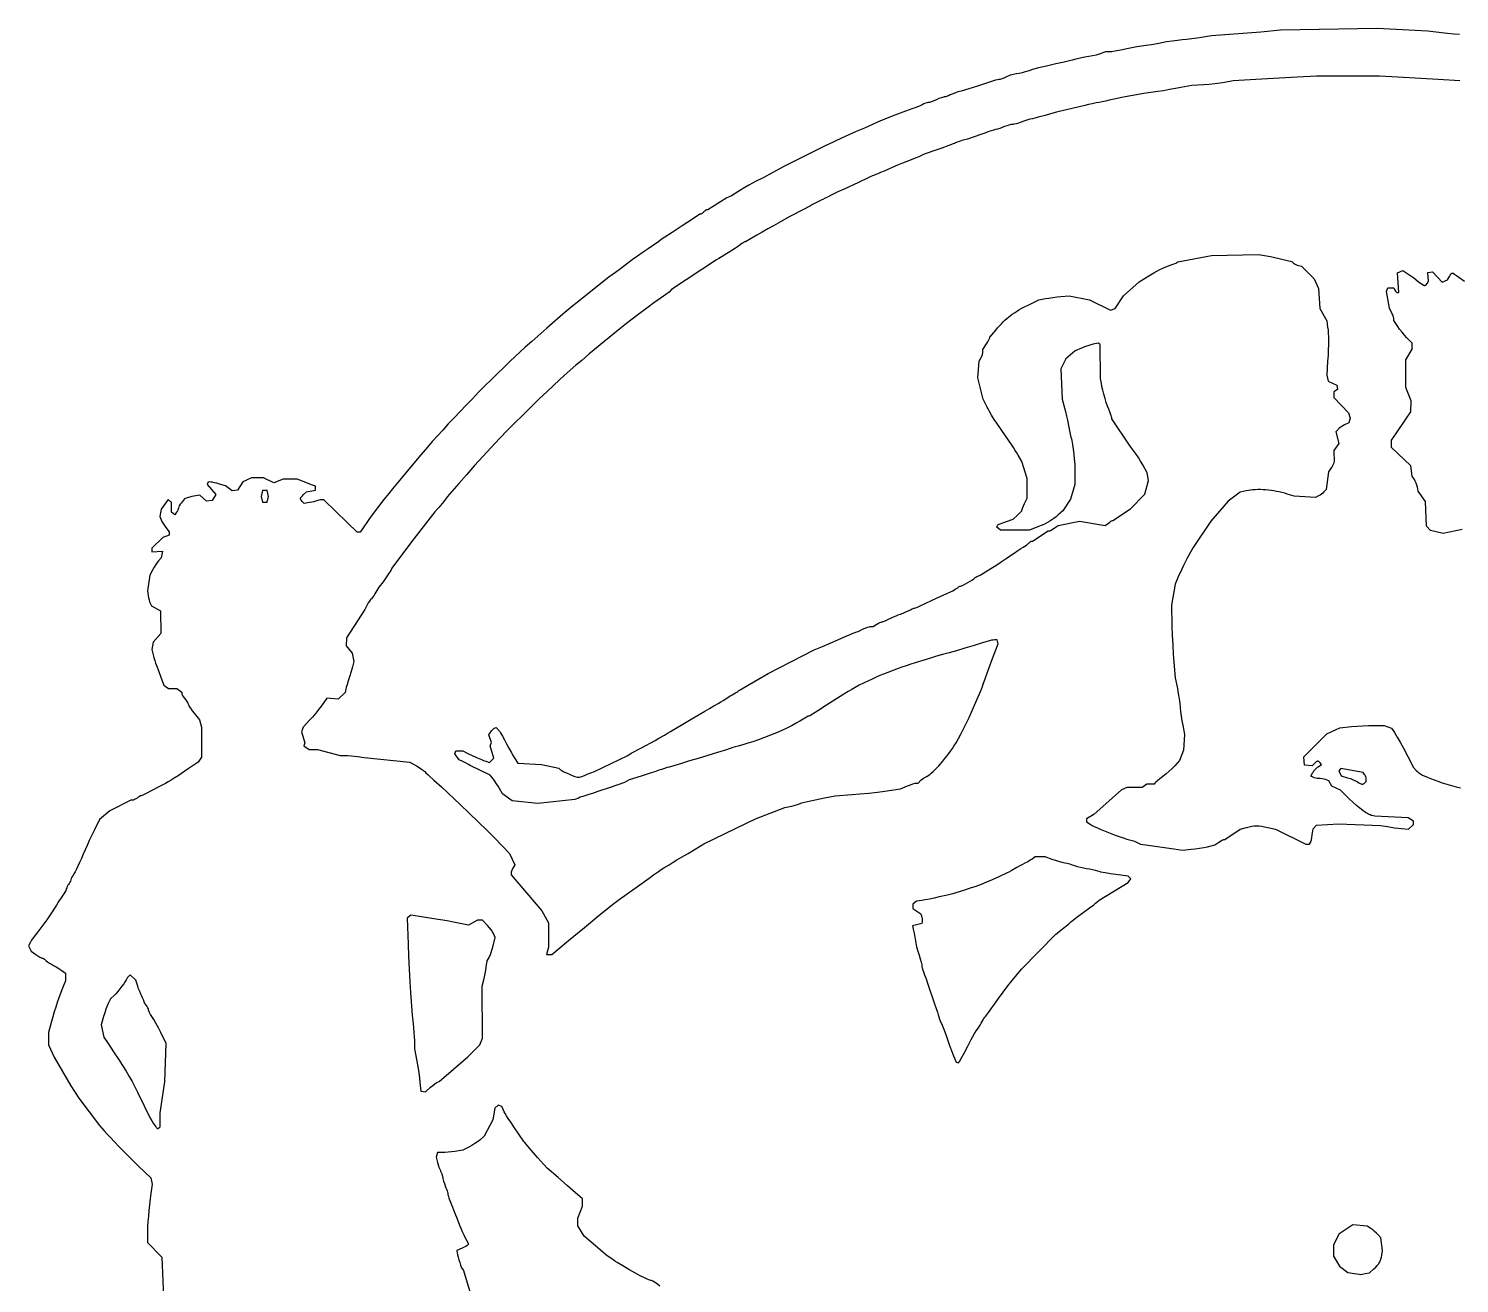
# Model space of a CAD drawing. Extents: x 1.9 to 17.3, y 3.1 to 17.2.
# Drawn here: x 1.88 to 10.17, y 9.95 to 17.21 of the extents above; entities that cross this region are included whole.
import ezdxf

# ---------------------------------------------------------------- set-up
doc = ezdxf.new("R2010")
doc.units = 0
doc.layers.add('LAYER_1', color=18, linetype='CONTINUOUS')

msp = doc.modelspace()

# ---------------------------------------------------------------- linework, layer by layer
at = {"layer": 'LAYER_1'}
for points in [[(10.1673, 17.1774), (10.1343, 17.1795), (10.0984, 17.1827), (10.0637, 17.1865), (9.9846, 17.1963), (9.69, 17.2118), (9.13, 17.2033), (9.0167, 17.1906), (8.73, 17.1696), (8.6733, 17.1601), (8.6469, 17.1561), (8.6167, 17.1522), (8.5865, 17.1488), (8.56, 17.1463), (8.5333, 17.1437), (8.5024, 17.1396), (8.4711, 17.1347), (8.4433, 17.1295), (8.4154, 17.1241), (8.3839, 17.1187), (8.3525, 17.1137), (8.3252, 17.11), (8.2985, 17.1063), (8.2689, 17.1012), (8.2399, 17.0956), (8.2152, 17.0899), (8.1931, 17.0849), (8.1715, 17.0807), (8.1526, 17.0778), (8.1451, 17.0771), (8.1391, 17.0768), (8.115, 17.0767), (8.0925, 17.0674), (8.0869, 17.0654), (8.0798, 17.0632), (8.0619, 17.0586), (8.0412, 17.0541), (8.02, 17.0504), (7.9969, 17.0463), (7.971, 17.0412), (7.9454, 17.0355), (7.9233, 17.03), (7.8767, 17.0181), (7.83, 17.0073), (7.7744, 16.9948), (7.7293, 16.9839), (7.6937, 16.9744), (7.6792, 16.97), (7.6667, 16.9659), (7.6522, 16.9614), (7.635, 16.9567), (7.6172, 16.9525), (7.601, 16.9492), (7.5654, 16.9429), (7.5396, 16.9298), (7.5284, 16.9247), (7.5169, 16.9204), (7.5066, 16.9175), (7.5022, 16.9167), (7.4986, 16.9164), (7.4906, 16.9155), (7.48, 16.9132), (7.4682, 16.91), (7.4567, 16.9061), (7.4216, 16.8939), (7.375, 16.8788), (7.3252, 16.8634), (7.28, 16.8503), (7.2616, 16.8448), (7.2435, 16.8386), (7.2279, 16.8326), (7.2167, 16.8275), (7.208, 16.8233), (7.1992, 16.8199), (7.1912, 16.8176), (7.1879, 16.8169), (7.1852, 16.8167), (7.1821, 16.8164), (7.1779, 16.8154), (7.1664, 16.8118), (7.1523, 16.8065), (7.1373, 16.8), (7.1223, 16.7935), (7.1083, 16.7882), (7.0969, 16.7846), (7.0927, 16.7837), (7.0897, 16.7833), (7.0869, 16.7831), (7.0834, 16.7824), (7.0746, 16.7797), (7.0645, 16.7758), (7.0542, 16.7711), (7.0425, 16.7655), (7.0283, 16.7594), (7.0136, 16.7534), (7, 16.7485), (6.9573, 16.733), (6.8967, 16.7102), (6.8233, 16.6822), (6.7967, 16.6696), (6.7631, 16.6546), (6.72, 16.6361), (6.6729, 16.616), (6.6302, 16.5973), (6.5883, 16.5781), (6.5433, 16.5569), (6.49, 16.5314), (6.2567, 16.416), (6.19, 16.3794), (6.1331, 16.3487), (6.09, 16.3264), (6.0728, 16.3174), (6.0508, 16.305), (6.0267, 16.291), (6.0033, 16.2768), (5.95, 16.2437), (5.9233, 16.2315), (5.8136, 16.1633), (5.8078, 16.1633), (5.8064, 16.1631), (5.8046, 16.1623), (5.8002, 16.1594), (5.7951, 16.1552), (5.79, 16.15), (5.7849, 16.1448), (5.7798, 16.1406), (5.7753, 16.1377), (5.7736, 16.1369), (5.7721, 16.1367), (5.7664, 16.1367), (5.7182, 16.1043), (5.6655, 16.0696), (5.6067, 16.0314), (5.5433, 15.9907), (5.53, 15.9795), (5.4667, 15.9366), (5.4379, 15.9168), (5.4063, 15.8945), (5.3757, 15.8725), (5.35, 15.8534), (5.3067, 15.821), (5.2774, 15.7999), (5.2585, 15.7866), (5.24, 15.7733), (5.2219, 15.76), (5.0567, 15.6268), (5.0316, 15.6067), (4.9742, 15.5574), (4.8815, 15.4773), (4.7933, 15.4), (4.7556, 15.3667), (4.6672, 15.2833), (4.6315, 15.2494), (4.5954, 15.2145), (4.5589, 15.1788), (4.5222, 15.1425), (4.4856, 15.1058), (4.4493, 15.0688), (4.4133, 15.0319), (4.378, 14.9951), (4.3435, 14.9586), (4.3099, 14.9227), (4.2776, 14.8876), (4.2465, 14.8534), (4.217, 14.8204), (4.1892, 14.7887), (4.1633, 14.7585), (4.1395, 14.73), (4.045, 14.6167), (3.9862, 14.5467), (3.9644, 14.52), (3.9363, 14.4845), (3.8995, 14.4367), (3.8565, 14.38), (3.8448, 14.3633), (3.8165, 14.3217), (3.7998, 14.2967), (3.7821, 14.2967), (3.7233, 14.3513), (3.5893, 14.4833), (3.5742, 14.4833), (3.5675, 14.4829), (3.5603, 14.4816), (3.5534, 14.4798), (3.5479, 14.4775), (3.5411, 14.4749), (3.5309, 14.4721), (3.5187, 14.4694), (3.5058, 14.4672), (3.4749, 14.4627), (3.4641, 14.4735), (3.4593, 14.4787), (3.4561, 14.4833), (3.455, 14.4855), (3.4544, 14.4877), (3.4542, 14.4898), (3.4543, 14.492), (3.4549, 14.4942), (3.4559, 14.4965), (3.4592, 14.5015), (3.4643, 14.5071), (3.4711, 14.5137), (3.4888, 14.5302), (3.54, 14.5384), (3.54, 14.5617), (3.5183, 14.5699), (3.4654, 14.5907), (3.4342, 14.6033), (3.3536, 14.6033), (3.2986, 14.5813), (3.2396, 14.61), (3.17, 14.6097), (3.1205, 14.5867), (3.0895, 14.54), (3.0582, 14.5355), (3.0183, 14.565), (2.9842, 14.5749), (2.9696, 14.5788), (2.9553, 14.5821), (2.9429, 14.5846), (2.934, 14.5857), (2.918, 14.5867), (2.9131, 14.5727), (2.9625, 14.515), (2.9429, 14.48), (2.9082, 14.4759), (2.8704, 14.5109), (2.8469, 14.5068), (2.8361, 14.5047), (2.824, 14.5019), (2.8123, 14.4989), (2.8022, 14.496), (2.7811, 14.4893), (2.7639, 14.4668), (2.7572, 14.4573), (2.7517, 14.4482), (2.748, 14.4405), (2.747, 14.4375), (2.7467, 14.4353), (2.7465, 14.4332), (2.7458, 14.4306), (2.7436, 14.4245), (2.7402, 14.4177), (2.7361, 14.4112), (2.7255, 14.396), (2.7067, 14.4116), (2.7067, 14.4684), (2.6875, 14.4843), (2.647, 14.4284), (2.6391, 14.3865), (2.6464, 14.3673), (2.6508, 14.3579), (2.6574, 14.3464), (2.6653, 14.3343), (2.6735, 14.3231), (2.6933, 14.2981), (2.6933, 14.278), (2.6564, 14.2651), (2.5933, 14.2038), (2.5933, 14.182), (2.6544, 14.1868), (2.6464, 14.1471), (2.6312, 14.1302), (2.6239, 14.121), (2.6153, 14.1084), (2.6064, 14.0941), (2.5983, 14.0797), (2.5807, 14.0462), (2.5665, 13.957), (2.5708, 13.9285), (2.5731, 13.9162), (2.5762, 13.9038), (2.5796, 13.8928), (2.583, 13.8845), (2.5909, 13.869), (2.6433, 13.8396), (2.6452, 13.7084), (2.6, 13.6584), (2.5916, 13.6165), (2.5997, 13.5849), (2.6038, 13.5703), (2.609, 13.5538), (2.6146, 13.5375), (2.62, 13.5233), (2.633, 13.4898), (2.647, 13.4514), (2.6618, 13.4095), (2.6896, 13.39), (2.737, 13.39), (2.7667, 13.3692), (2.7667, 13.3605), (2.7671, 13.3583), (2.7682, 13.3552), (2.7725, 13.347), (2.7789, 13.3371), (2.7867, 13.3267), (2.7944, 13.3162), (2.8008, 13.3064), (2.8051, 13.2983), (2.8063, 13.2952), (2.8067, 13.293), (2.8073, 13.2906), (2.8091, 13.2868), (2.8156, 13.276), (2.8253, 13.2623), (2.8372, 13.2471), (2.8677, 13.2096), (2.88, 13.1668), (2.88, 12.993), (2.8602, 12.9647), (2.8028, 12.9257), (2.7441, 12.886), (2.7225, 12.8718), (2.7041, 12.8602), (2.6875, 12.8502), (2.6711, 12.8409), (2.6333, 12.821), (2.5567, 12.7809), (2.5484, 12.7767), (2.5406, 12.7732), (2.5342, 12.7708), (2.53, 12.7699), (2.5283, 12.7696), (2.5261, 12.7688), (2.5204, 12.7659), (2.5137, 12.7617), (2.5067, 12.7567), (2.4994, 12.7516), (2.4921, 12.7474), (2.4854, 12.7446), (2.4827, 12.7438), (2.4804, 12.7435), (2.4708, 12.7433), (2.35, 12.6833), (2.29, 12.6316), (2.2587, 12.5691), (2.2448, 12.5409), (2.2304, 12.5103), (2.217, 12.481), (2.2063, 12.4567), (2.1956, 12.4315), (2.1849, 12.4071), (2.1743, 12.3839), (2.1644, 12.3627), (2.1553, 12.344), (2.1474, 12.3286), (2.1409, 12.317), (2.1362, 12.31), (2.1328, 12.3048), (2.1292, 12.298), (2.1259, 12.2906), (2.1233, 12.2833), (2.1208, 12.2761), (2.1174, 12.2686), (2.1137, 12.2619), (2.11, 12.2567), (2.1063, 12.2515), (2.1026, 12.2447), (2.0992, 12.2373), (2.0967, 12.23), (2.0936, 12.222), (2.0888, 12.2124), (2.0831, 12.2024), (2.0769, 12.1933), (2.0702, 12.184), (2.0631, 12.1733), (2.0563, 12.1627), (2.0508, 12.1533), (2.0411, 12.1368), (2.0292, 12.1179), (2.0156, 12.0972), (2.0004, 12.0751), (1.9841, 12.0521), (1.967, 12.0287), (1.9493, 12.0052), (1.9315, 11.9823), (1.9183, 11.9651), (1.9059, 11.9479), (1.8958, 11.9328), (1.8892, 11.9218), (1.8787, 11.9015), (1.8928, 11.8704), (1.9208, 11.8502), (1.9322, 11.8424), (1.9429, 11.8359), (1.9515, 11.8316), (1.9546, 11.8304), (1.9569, 11.83), (1.9587, 11.8298), (1.9607, 11.8292), (1.9653, 11.8268), (1.9698, 11.8234), (1.974, 11.8193), (1.9763, 11.8168), (1.9796, 11.814), (1.9884, 11.8075), (1.9991, 11.8006), (2.0105, 11.7943), (2.0234, 11.7873), (2.0381, 11.7788), (2.0528, 11.7699), (2.0657, 11.7616), (2.0933, 11.7432), (2.0933, 11.6978), (2.0794, 11.6656), (2.0713, 11.646), (2.0627, 11.6238), (2.0538, 11.5993), (2.0448, 11.5732), (2.0358, 11.546), (2.027, 11.5182), (2.0186, 11.4904), (2.0109, 11.463), (1.9933, 11.3993), (1.9935, 11.3267), (2.026, 11.2567), (2.1233, 11.0894), (2.17, 11.0186), (2.2892, 10.86), (2.3157, 10.83), (2.3323, 10.8115), (2.3524, 10.79), (2.3753, 10.7658), (2.4007, 10.7397), (2.4566, 10.6833), (2.5159, 10.6252), (2.5863, 10.557), (2.5952, 10.5216), (2.5876, 10.4675), (2.5833, 10.4349), (2.5793, 10.4015), (2.5757, 10.3681), (2.5726, 10.3356), (2.5701, 10.3046), (2.5683, 10.2761), (2.5671, 10.2507), (2.5667, 10.2293), (2.5667, 10.1824), (2.6512, 10.0983), (2.6597, 9.8667)], [(10.17, 16.9094), (10.0433, 16.9166), (9.81, 16.9302), (9.7033, 16.9366), (9.3384, 16.9367), (9.2275, 16.9302), (8.9867, 16.9163), (8.8567, 16.9089), (8.8067, 16.8999), (8.7817, 16.8961), (8.7508, 16.8924), (8.7178, 16.8891), (8.6867, 16.8869), (8.6167, 16.8828), (8.5533, 16.8702), (8.5232, 16.8645), (8.488, 16.8584), (8.4522, 16.8524), (8.42, 16.8475), (8.3394, 16.8352), (8.2643, 16.8226), (8.2308, 16.8165), (8.2012, 16.8108), (8.1762, 16.8056), (8.1567, 16.801), (8.1382, 16.7966), (8.1176, 16.792), (8.0974, 16.7878), (8.08, 16.7846), (8.0621, 16.7813), (8.0404, 16.7769), (8.0177, 16.7719), (7.9967, 16.767), (7.9233, 16.7494), (7.8743, 16.7378), (7.8331, 16.7276), (7.7978, 16.7183), (7.7667, 16.7094), (7.7272, 16.6985), (7.7084, 16.6937), (7.6933, 16.6902), (7.6789, 16.6866), (7.6618, 16.6816), (7.6442, 16.6759), (7.6283, 16.6702), (7.6134, 16.6649), (7.5988, 16.6606), (7.5861, 16.6577), (7.5811, 16.6569), (7.5771, 16.6567), (7.5733, 16.6564), (7.5686, 16.6557), (7.5573, 16.653), (7.5445, 16.649), (7.532, 16.6442), (7.5188, 16.639), (7.5046, 16.634), (7.491, 16.6299), (7.4797, 16.6272), (7.4684, 16.6245), (7.4546, 16.6204), (7.4401, 16.6155), (7.4267, 16.6103), (7.4121, 16.6045), (7.395, 16.5982), (7.3565, 16.5848), (7.3175, 16.5723), (7.3, 16.5671), (7.2848, 16.563), (7.2741, 16.5599), (7.2636, 16.5564), (7.2545, 16.5529), (7.2481, 16.5498), (7.243, 16.5472), (7.2351, 16.5438), (7.2096, 16.5342), (7.1689, 16.5201), (7.11, 16.5002), (7.095, 16.4949), (7.0786, 16.4888), (7.063, 16.4825), (7.05, 16.4768), (7.0352, 16.4703), (7.0145, 16.4618), (6.9908, 16.4525), (6.9667, 16.4433), (6.9405, 16.433), (6.911, 16.4209), (6.8818, 16.4084), (6.8567, 16.3969), (6.8346, 16.3868), (6.8141, 16.3777), (6.7973, 16.3708), (6.7867, 16.3668), (6.7784, 16.364), (6.768, 16.3599), (6.757, 16.3552), (6.7467, 16.3504), (6.6853, 16.3212), (6.6033, 16.283), (6.5665, 16.2658), (6.5433, 16.2545), (6.528, 16.2469), (6.51, 16.2384), (6.4929, 16.2301), (6.48, 16.223), (6.4743, 16.2198), (6.4661, 16.2157), (6.4467, 16.2068), (6.4273, 16.1978), (6.4191, 16.1935), (6.4133, 16.1901), (6.397, 16.1804), (6.3717, 16.1667), (6.2853, 16.121), (6.22, 16.0858), (6.1928, 16.0708), (6.1606, 16.0526), (6.1275, 16.0335), (6.0974, 16.0158), (6.0315, 15.9767), (6.0263, 15.9767), (6.0248, 15.9764), (6.0227, 15.9755), (6.017, 15.9722), (6.0099, 15.9673), (6.0022, 15.9613), (5.9907, 15.9528), (5.9733, 15.9408), (5.9523, 15.927), (5.9302, 15.913), (5.8771, 15.88), (5.8633, 15.8733), (5.6033, 15.7008), (5.5884, 15.6867), (5.5372, 15.65), (5.5009, 15.6237), (5.4596, 15.593), (5.4084, 15.5542), (5.3422, 15.5035), (5.3033, 15.4736), (5.21, 15.3972), (5.1242, 15.326), (5.0826, 15.2909), (5.0489, 15.2621), (4.9812, 15.2034), (4.9549, 15.1784), (4.8826, 15.1106), (4.8367, 15.0678), (4.737, 14.9706), (4.6965, 14.9304), (4.6527, 14.8858), (4.6065, 14.8377), (4.5587, 14.7869), (4.5103, 14.7346), (4.4621, 14.6815), (4.415, 14.6288), (4.3699, 14.5772), (4.3032, 14.5), (4.2833, 14.4737), (4.2646, 14.4501), (4.2553, 14.439), (4.2476, 14.4303), (4.2318, 14.4133), (4.1233, 14.2751), (4.0972, 14.24), (3.9835, 14.0867), (3.9763, 14.0733), (3.9729, 14.0676), (3.9677, 14.0596), (3.9525, 14.0376), (3.9321, 14.0093), (3.9078, 13.9767), (3.9021, 13.9686), (3.8959, 13.9589), (3.8898, 13.9488), (3.8847, 13.9395), (3.8799, 13.9309), (3.8744, 13.9226), (3.8689, 13.9156), (3.8642, 13.9107), (3.8619, 13.9085), (3.8592, 13.9053), (3.853, 13.8968), (3.8463, 13.8864), (3.84, 13.8751), (3.8257, 13.8478), (3.7205, 13.684), (3.7174, 13.6384), (3.7528, 13.5963), (3.762, 13.5471), (3.7549, 13.5169), (3.7511, 13.502), (3.7458, 13.4838), (3.7399, 13.4646), (3.734, 13.4467), (3.7283, 13.4296), (3.7231, 13.4128), (3.7189, 13.3981), (3.7164, 13.3875), (3.7127, 13.3683), (3.6727, 13.3284), (3.6065, 13.3347), (3.5752, 13.2907), (3.5601, 13.2704), (3.5421, 13.2479), (3.5233, 13.2257), (3.5062, 13.2067), (3.4683, 13.1667), (3.4599, 13.1392), (3.4791, 13.0754), (3.4724, 13.0581), (3.503, 13.0367), (3.553, 13.0367), (3.6833, 13.0035), (3.7133, 13.0033), (3.7281, 13.0028), (3.7463, 13.0014), (3.7654, 12.9993), (3.7833, 12.9968), (3.8233, 12.9904), (4.0869, 12.9642), (4.1251, 12.9428), (4.1408, 12.9336), (4.155, 12.9243), (4.1664, 12.9161), (4.1705, 12.9127), (4.1733, 12.91), (4.1806, 12.9025), (4.1931, 12.8906), (4.2267, 12.8599), (4.27, 12.8212), (4.38, 12.7179), (4.4296, 12.6708), (4.4834, 12.6188), (4.5348, 12.5682), (4.5774, 12.5253), (4.6647, 12.4359), (4.6959, 12.3694), (4.6846, 12.3504), (4.6802, 12.3422), (4.6766, 12.3339), (4.6742, 12.3266), (4.6736, 12.3236), (4.6733, 12.3212), (4.6733, 12.311), (4.8509, 12.1039), (4.89, 12.0333), (4.8899, 11.8933), (4.8783, 11.85), (4.91, 11.8502), (5.0067, 11.931), (5.0981, 12.0068), (5.1822, 12.0759), (5.261, 12.14), (5.2988, 12.1681), (5.3456, 12.2022), (5.405, 12.2447), (5.4734, 12.2933), (5.4984, 12.3117), (5.5109, 12.3205), (5.5265, 12.331), (5.5432, 12.3418), (5.5591, 12.3517), (5.5895, 12.3703), (5.6124, 12.3848), (5.6336, 12.398), (5.66, 12.4135), (5.6959, 12.4344), (5.74, 12.4607), (5.79, 12.4907), (6.0367, 12.6114), (6.09, 12.6367), (6.2587, 12.7019), (6.2877, 12.7068), (6.3002, 12.7093), (6.313, 12.7126), (6.3246, 12.7164), (6.3333, 12.72), (6.3375, 12.7219), (6.343, 12.7239), (6.3569, 12.7283), (6.3732, 12.7327), (6.39, 12.7365), (6.49, 12.7572), (6.55, 12.7698), (6.6486, 12.7766), (6.6941, 12.7803), (6.7451, 12.7854), (6.7953, 12.7911), (6.8386, 12.797), (6.93, 12.8106), (6.97, 12.827), (6.9864, 12.8333), (7.0014, 12.8385), (7.0134, 12.8421), (7.0178, 12.843), (7.0208, 12.8434), (7.0315, 12.8433), (7.0474, 12.8591), (7.0547, 12.8656), (7.0626, 12.8715), (7.0702, 12.8763), (7.0737, 12.878), (7.0767, 12.8792), (7.0795, 12.8804), (7.0827, 12.882), (7.09, 12.8866), (7.0983, 12.8928), (7.1076, 12.9006), (7.1176, 12.9098), (7.1283, 12.9201), (7.1395, 12.9316), (7.151, 12.9439), (7.1627, 12.957), (7.1746, 12.9706), (7.1863, 12.9847), (7.1978, 12.9991), (7.209, 13.0137), (7.2196, 13.0282), (7.2297, 13.0425), (7.2389, 13.0564), (7.2514, 13.077), (7.2656, 13.102), (7.2809, 13.1304), (7.2966, 13.1609), (7.3123, 13.1923), (7.3272, 13.2234), (7.3407, 13.2531), (7.3523, 13.28), (7.3715, 13.3255), (7.3867, 13.36), (7.3923, 13.3727), (7.3983, 13.3876), (7.4041, 13.4029), (7.4089, 13.4167), (7.4216, 13.4535), (7.4408, 13.507), (7.4621, 13.5649), (7.481, 13.6148), (7.4944, 13.6495), (7.4896, 13.6733), (7.4732, 13.6725), (7.4652, 13.6716), (7.4556, 13.6698), (7.4457, 13.6673), (7.4367, 13.6644), (7.4242, 13.6603), (7.4049, 13.6543), (7.3567, 13.64), (7.3016, 13.6239), (7.2533, 13.6094), (7.212, 13.5972), (7.1733, 13.5868), (7.1376, 13.5772), (7.1033, 13.567), (7.0133, 13.539), (6.9882, 13.531), (6.9616, 13.5222), (6.9367, 13.5136), (6.9167, 13.5063), (6.83, 13.4736), (6.8104, 13.4658), (6.7883, 13.4564), (6.7645, 13.4456), (6.7397, 13.434), (6.7148, 13.4218), (6.6905, 13.4094), (6.6675, 13.3971), (6.6467, 13.3854), (6.6259, 13.3732), (6.6004, 13.3575), (6.5, 13.2935), (6.4504, 13.2617), (6.4195, 13.2424), (6.4032, 13.2327), (6.3991, 13.2306), (6.397, 13.23), (6.3937, 13.23), (6.3452, 13.2014), (6.324, 13.1891), (6.3021, 13.1769), (6.2821, 13.1662), (6.2667, 13.1584), (6.2411, 13.1469), (6.2104, 13.134), (6.1765, 13.1204), (6.1411, 13.1069), (6.1062, 13.0941), (6.0734, 13.0827), (6.0448, 13.0734), (6.022, 13.0669), (5.9891, 13.0577), (5.9725, 13.0527), (5.9587, 13.0482), (5.9208, 13.036), (5.87, 13.0204), (5.7567, 12.9864), (5.7063, 12.9711), (5.66, 12.9566), (5.6216, 12.9449), (5.59, 12.9362), (5.577, 12.9326), (5.5614, 12.9278), (5.545, 12.9224), (5.53, 12.917), (5.5115, 12.9104), (5.4859, 12.9017), (5.4565, 12.8921), (5.4267, 12.8827), (5.3567, 12.8611), (5.33, 12.8474), (5.2467, 12.8181), (5.1761, 12.7939), (5.1454, 12.7837), (5.1233, 12.7768), (5.0892, 12.7658), (5.0743, 12.7606), (5.0633, 12.7565), (5.0433, 12.7483), (4.8279, 12.7251), (4.6802, 12.7408), (4.6233, 12.7815), (4.6067, 12.8114), (4.5987, 12.8249), (4.5895, 12.8396), (4.58, 12.8537), (4.5715, 12.8654), (4.553, 12.8895), (4.4367, 12.9448), (4.4267, 12.9506), (4.4132, 12.9578), (4.3949, 12.9673), (4.3731, 12.9783), (4.3486, 13.0133), (4.3544, 13.03), (4.394, 13.03), (4.4187, 13.017), (4.4311, 13.0106), (4.4446, 13.0041), (4.4732, 12.9912), (4.5014, 12.9796), (4.5145, 12.9747), (4.5264, 12.9706), (4.5494, 12.9631), (4.5735, 12.9872), (4.5524, 13.058), (4.5602, 13.0784), (4.5444, 13.1222), (4.5559, 13.1398), (4.5612, 13.1469), (4.5671, 13.1534), (4.5728, 13.1584), (4.5754, 13.1602), (4.5777, 13.1613), (4.588, 13.1653), (4.6036, 13.146), (4.6074, 13.1409), (4.612, 13.134), (4.623, 13.1157), (4.6354, 13.0935), (4.6477, 13.07), (4.6601, 13.0458), (4.6731, 13.0219), (4.685, 13.0011), (4.6943, 12.986), (4.7126, 12.9586), (4.85, 12.9508), (4.9499, 12.9292), (4.9599, 12.9202), (4.963, 12.9179), (4.9674, 12.9152), (4.9795, 12.9087), (4.9945, 12.9015), (5.0112, 12.8943), (5.0278, 12.8875), (5.0431, 12.8819), (5.0554, 12.8781), (5.06, 12.877), (5.0633, 12.8767), (5.0663, 12.877), (5.0706, 12.878), (5.0829, 12.8817), (5.0983, 12.8871), (5.1152, 12.8938), (5.1567, 12.9109), (5.35, 13.0037), (5.37, 13.0163), (5.4288, 13.0467), (5.4549, 13.0605), (5.4825, 13.0756), (5.5084, 13.0901), (5.5291, 13.1023), (5.5613, 13.1215), (5.5803, 13.1323), (5.5979, 13.1423), (5.6267, 13.1597), (5.6682, 13.1846), (5.7167, 13.2129), (5.7622, 13.2393), (5.7967, 13.2599), (5.8227, 13.2754), (5.8478, 13.2897), (5.8596, 13.2964), (5.8735, 13.3047), (5.888, 13.3137), (5.9011, 13.3222), (5.9284, 13.3394), (5.942, 13.3475), (5.9533, 13.3539), (5.9727, 13.3651), (5.9809, 13.3703), (5.9867, 13.3742), (5.9924, 13.3783), (6.0006, 13.3836), (6.02, 13.3953), (6.1033, 13.4435), (6.1633, 13.4784), (6.43, 13.6147), (6.4767, 13.6349), (6.5667, 13.6735), (6.6055, 13.69), (6.638, 13.7042), (6.6593, 13.7131), (6.667, 13.7158), (6.6713, 13.7169), (6.676, 13.7182), (6.6849, 13.7218), (6.6966, 13.7271), (6.71, 13.7335), (6.724, 13.7399), (6.7375, 13.7451), (6.7489, 13.7486), (6.7533, 13.7496), (6.7567, 13.75), (6.77, 13.75), (6.7918, 13.7634), (6.801, 13.7685), (6.8098, 13.7728), (6.8173, 13.7756), (6.8203, 13.7764), (6.8225, 13.7767), (6.8249, 13.777), (6.8283, 13.7779), (6.8374, 13.7813), (6.8486, 13.7862), (6.8607, 13.7923), (6.8742, 13.799), (6.8892, 13.8059), (6.9039, 13.812), (6.9164, 13.8166), (6.9291, 13.8212), (6.9442, 13.8273), (6.9598, 13.8342), (6.974, 13.841), (6.9866, 13.8471), (6.9978, 13.8521), (7.0063, 13.8554), (7.0092, 13.8563), (7.011, 13.8566), (7.0153, 13.8576), (7.0228, 13.8604), (7.0325, 13.8644), (7.0433, 13.8693), (7.1408, 13.9154), (7.1808, 13.9338), (7.2142, 13.949), (7.2317, 13.9572), (7.2468, 13.9651), (7.2577, 13.9716), (7.2611, 13.9742), (7.2629, 13.976), (7.2654, 13.9789), (7.2688, 13.9812), (7.2727, 13.9828), (7.2766, 13.9833), (7.279, 13.9838), (7.2825, 13.985), (7.2925, 13.9895), (7.3052, 13.9961), (7.3192, 14.0039), (7.3331, 14.0121), (7.3455, 14.02), (7.355, 14.0266), (7.3582, 14.0293), (7.3602, 14.0313), (7.3626, 14.0336), (7.3665, 14.0362), (7.3715, 14.0389), (7.3769, 14.0413), (7.39, 14.0467), (7.4533, 14.0856), (7.4819, 14.1035), (7.5127, 14.1236), (7.5423, 14.1433), (7.5667, 14.1603), (7.588, 14.1753), (7.609, 14.1895), (7.6273, 14.2014), (7.6404, 14.2093), (7.6504, 14.2152), (7.6598, 14.2216), (7.6677, 14.2277), (7.6707, 14.2305), (7.6729, 14.2328), (7.6768, 14.2369), (7.6809, 14.2403), (7.6847, 14.2425), (7.6863, 14.2431), (7.6877, 14.2433), (7.6938, 14.2433), (7.7848, 14.3033), (7.7904, 14.3033), (7.792, 14.3037), (7.7944, 14.3046), (7.8013, 14.308), (7.81, 14.313), (7.8196, 14.3192), (7.8433, 14.335), (7.9666, 14.3592), (8.114, 14.3346), (8.1334, 14.349), (8.1412, 14.3546), (8.1481, 14.3591), (8.1534, 14.3622), (8.1563, 14.3633), (8.1597, 14.3633), (8.2611, 14.4314), (8.3447, 14.5158), (8.3668, 14.5945), (8.3583, 14.64), (8.3322, 14.6867), (8.3203, 14.7072), (8.307, 14.7284), (8.2942, 14.748), (8.2832, 14.7633), (8.2603, 14.7933), (8.1533, 14.9515), (8.1533, 14.9587), (8.1524, 14.9636), (8.1497, 14.9717), (8.1458, 14.9818), (8.1411, 14.9929), (8.1352, 15.0073), (8.1285, 15.0259), (8.1215, 15.0474), (8.1144, 15.0706), (8.1076, 15.0944), (8.1015, 15.1175), (8.0965, 15.1386), (8.0928, 15.1567), (8.0875, 15.1867), (8.0867, 15.3825), (8.0748, 15.3899), (8.0457, 15.3839), (8.0314, 15.3802), (8.014, 15.3749), (7.9956, 15.3684), (7.9785, 15.3617), (7.9404, 15.3455), (7.8865, 15.3), (7.8582, 15.242), (7.8651, 15.0667), (7.8786, 15.0167), (7.8845, 14.9938), (7.8904, 14.9686), (7.8958, 14.9441), (7.8998, 14.9233), (7.9035, 14.9039), (7.9079, 14.8829), (7.9125, 14.863), (7.9167, 14.8467), (7.919, 14.8374), (7.9213, 14.827), (7.9257, 14.8035), (7.9297, 14.7771), (7.9331, 14.7486), (7.936, 14.7189), (7.9382, 14.6889), (7.9395, 14.6595), (7.94, 14.6316), (7.94, 14.5714), (7.9138, 14.4867), (7.87, 14.4189), (7.8433, 14.3958), (7.8302, 14.3847), (7.8182, 14.3753), (7.8066, 14.367), (7.7945, 14.3595), (7.7815, 14.3523), (7.7666, 14.3451), (7.7492, 14.3374), (7.7287, 14.3287), (7.6767, 14.3073), (7.5088, 14.3067), (7.4875, 14.3243), (7.4911, 14.3338), (7.493, 14.3375), (7.4954, 14.3405), (7.498, 14.3426), (7.4992, 14.3431), (7.5005, 14.3433), (7.5057, 14.3444), (7.5156, 14.3475), (7.5288, 14.352), (7.544, 14.3575), (7.5817, 14.3716), (7.6075, 14.3949), (7.6176, 14.4045), (7.6258, 14.4132), (7.6313, 14.4202), (7.6328, 14.4227), (7.6333, 14.4245), (7.6345, 14.4294), (7.6377, 14.4381), (7.6423, 14.4494), (7.648, 14.462), (7.6627, 14.4933), (7.6628, 14.6067), (7.6318, 14.7048), (7.6104, 14.7424), (7.6026, 14.7557), (7.594, 14.7698), (7.5838, 14.7858), (7.5714, 14.8045), (7.5374, 14.8542), (7.4867, 14.9267), (7.4722, 14.9485), (7.4569, 14.9733), (7.4425, 14.9982), (7.4363, 15.0097), (7.431, 15.02), (7.4081, 15.0667), (7.3782, 15.1899), (7.385, 15.2867), (7.3958, 15.3067), (7.4, 15.3155), (7.4034, 15.3248), (7.4058, 15.3335), (7.4064, 15.3372), (7.4066, 15.3404), (7.4067, 15.3541), (7.4267, 15.3856), (7.4344, 15.3981), (7.4408, 15.409), (7.4451, 15.417), (7.4467, 15.4209), (7.4467, 15.4247), (7.4808, 15.4655), (7.492, 15.4788), (7.5029, 15.4912), (7.5135, 15.5027), (7.5239, 15.5134), (7.5342, 15.5235), (7.5445, 15.5329), (7.5551, 15.5419), (7.5659, 15.5505), (7.5771, 15.5587), (7.5888, 15.5668), (7.6012, 15.5747), (7.6143, 15.5825), (7.6283, 15.5904), (7.6433, 15.5984), (7.6767, 15.6151), (7.73, 15.641), (7.77, 15.6485), (7.7893, 15.6518), (7.8124, 15.6551), (7.8364, 15.6582), (7.8583, 15.6605), (7.9066, 15.665), (8.0233, 15.6412), (8.1461, 15.5823), (8.1732, 15.5909), (8.2218, 15.6641), (8.3122, 15.746), (8.3578, 15.7744), (8.377, 15.7861), (8.3959, 15.7969), (8.4143, 15.807), (8.4323, 15.8162), (8.4497, 15.8245), (8.4664, 15.8318), (8.4822, 15.8381), (8.4972, 15.8433), (8.5079, 15.847), (8.5176, 15.8508), (8.5253, 15.8542), (8.53, 15.8569), (8.5367, 15.8621), (8.73, 15.8989), (9.0033, 15.9048), (9.05, 15.8966), (9.072, 15.8924), (9.0975, 15.8871), (9.1233, 15.8814), (9.1462, 15.8758), (9.1957, 15.8633), (9.2062, 15.8538), (9.2116, 15.8498), (9.2187, 15.8459), (9.2266, 15.8424), (9.2342, 15.84), (9.2518, 15.8356), (9.3258, 15.7639), (9.3513, 15.7063), (9.3585, 15.591), (9.3983, 15.52), (9.4037, 15.4833), (9.406, 15.4655), (9.4076, 15.4468), (9.4085, 15.4267), (9.4088, 15.4047), (9.4085, 15.3802), (9.4075, 15.3526), (9.4059, 15.3214), (9.4036, 15.286), (9.3981, 15.2053), (9.4069, 15.17), (9.4565, 15.1466), (9.4614, 15.1213), (9.44, 15.1093), (9.44, 15.0754), (9.525, 14.9867), (9.5342, 14.9567), (9.5257, 14.9298), (9.5012, 14.9173), (9.4907, 14.9113), (9.4802, 14.9044), (9.471, 14.8974), (9.4673, 14.8941), (9.4643, 14.8911), (9.4519, 14.8774), (9.4692, 14.81), (9.4389, 14.769), (9.4403, 14.7412), (9.441, 14.727), (9.4411, 14.7157), (9.4407, 14.7064), (9.4395, 14.6986), (9.4374, 14.6915), (9.4342, 14.6846), (9.4298, 14.6771), (9.4241, 14.6684), (9.4082, 14.6449), (9.3944, 14.5423), (9.3822, 14.5288), (9.376, 14.5228), (9.3682, 14.5165), (9.3597, 14.5105), (9.3516, 14.5058), (9.3331, 14.4962), (9.21, 14.5045), (9.17, 14.5168), (9.1547, 14.5213), (9.1391, 14.5254), (9.1234, 14.529), (9.1076, 14.5323), (9.0918, 14.535), (9.0759, 14.5374), (9.0602, 14.5393), (9.0446, 14.5408), (9.0292, 14.5418), (9.014, 14.5424), (8.9992, 14.5425), (8.9847, 14.5421), (8.9707, 14.5413), (8.9572, 14.54), (8.9443, 14.5382), (8.932, 14.5359), (8.8967, 14.5285), (8.8282, 14.4762), (8.7271, 14.36), (8.6243, 14.2067), (8.6092, 14.18), (8.6003, 14.1637), (8.5903, 14.1449), (8.569, 14.103), (8.549, 14.0615), (8.5405, 14.0431), (8.5337, 14.0275), (8.52, 13.995), (8.4991, 13.8725), (8.5018, 13.7529), (8.5035, 13.6994), (8.5061, 13.642), (8.5092, 13.5877), (8.5125, 13.5433), (8.5204, 13.4533), (8.5331, 13.39), (8.5383, 13.3617), (8.5432, 13.3316), (8.5472, 13.3031), (8.5498, 13.28), (8.5522, 13.2576), (8.5557, 13.2311), (8.5598, 13.2038), (8.5642, 13.1791), (8.5745, 13.1248), (8.5687, 13.0333), (8.5458, 12.9738), (8.5182, 12.9436), (8.5043, 12.9293), (8.4865, 12.9129), (8.4674, 12.8963), (8.449, 12.8815), (8.4325, 12.8686), (8.4183, 12.8571), (8.4081, 12.8482), (8.4049, 12.8451), (8.4032, 12.8432), (8.3992, 12.8367), (8.3559, 12.8367), (8.33, 12.8171), (8.2409, 12.8167), (8.2099, 12.8049), (8.05, 12.6614), (8.0067, 12.6353), (8.0067, 12.6178), (8.0283, 12.6044), (8.0396, 12.5981), (8.0544, 12.5907), (8.0707, 12.5833), (8.0867, 12.5766), (8.1733, 12.5422), (8.1954, 12.5338), (8.2184, 12.5257), (8.2398, 12.5188), (8.2567, 12.514), (8.2707, 12.5102), (8.2844, 12.5059), (8.2962, 12.5016), (8.3044, 12.4979), (8.3189, 12.4901), (8.3911, 12.4796), (8.5133, 12.4623), (8.5633, 12.4555), (8.6133, 12.4598), (8.6362, 12.4623), (8.6614, 12.466), (8.6859, 12.4703), (8.7067, 12.4748), (8.75, 12.4855), (8.7732, 12.5011), (8.7827, 12.5071), (8.7914, 12.5121), (8.7983, 12.5154), (8.8008, 12.5163), (8.8025, 12.5167), (8.8085, 12.5167), (8.8978, 12.5755), (8.9334, 12.5861), (8.9492, 12.5904), (8.9637, 12.5935), (8.9773, 12.5954), (8.9841, 12.5959), (8.9909, 12.5961), (9.005, 12.5955), (9.0204, 12.5936), (9.0375, 12.5906), (9.0572, 12.5863), (9.1019, 12.5759), (9.2781, 12.49), (9.2992, 12.49), (9.3043, 12.4982), (9.3054, 12.5005), (9.3066, 12.5042), (9.3093, 12.5146), (9.3119, 12.5278), (9.3142, 12.5425), (9.3191, 12.5786), (9.34, 12.5995), (9.4657, 12.6067), (9.71, 12.598), (9.75, 12.5911), (9.7903, 12.5849), (9.812, 12.5821), (9.8311, 12.5798), (9.8722, 12.5755), (9.9, 12.6033), (9.9, 12.623), (9.87, 12.6421), (9.6767, 12.6508), (9.66, 12.6548), (9.6548, 12.6562), (9.6492, 12.6584), (9.6432, 12.6611), (9.6367, 12.6645), (9.6299, 12.6685), (9.6226, 12.6732), (9.6069, 12.6842), (9.5897, 12.6976), (9.5712, 12.7132), (9.5515, 12.731), (9.5305, 12.7509), (9.4778, 12.8023), (9.4282, 12.8247), (9.4114, 12.856), (9.3914, 12.863), (9.3821, 12.8657), (9.3715, 12.8679), (9.361, 12.8694), (9.3519, 12.87), (9.3433, 12.8706), (9.3343, 12.8721), (9.326, 12.8743), (9.3224, 12.8756), (9.3194, 12.877), (9.3063, 12.884), (9.3182, 12.9043), (9.3209, 12.9087), (9.3242, 12.9132), (9.332, 12.9226), (9.3404, 12.9312), (9.3446, 12.9349), (9.3486, 12.938), (9.3672, 12.9513), (9.3595, 12.9607), (9.3557, 12.9648), (9.3522, 12.9676), (9.3505, 12.9685), (9.3488, 12.9691), (9.3471, 12.9693), (9.3453, 12.9693), (9.3435, 12.9688), (9.3416, 12.9681), (9.3375, 12.9655), (9.3329, 12.9616), (9.3277, 12.9562), (9.3148, 12.9424), (9.27, 12.9467), (9.2659, 12.9959), (9.3982, 13.1282), (9.474, 13.1629), (9.541, 13.1698), (9.5719, 13.1725), (9.6065, 13.1746), (9.6405, 13.1761), (9.6697, 13.1767), (9.7313, 13.1767), (9.7742, 13.1617), (9.7908, 13.1354), (9.8068, 13.1094), (9.8231, 13.081), (9.8427, 13.0451), (9.8684, 12.9967), (9.9017, 12.9333), (9.9172, 12.9167), (9.9244, 12.9095), (9.9327, 12.9028), (9.9422, 12.8963), (9.9533, 12.8898), (9.9664, 12.8833), (9.9816, 12.8765), (9.9994, 12.8692), (10.02, 12.8614), (10.0421, 12.8535), (10.0672, 12.8453), (10.0942, 12.8369), (10.1216, 12.8288), (10.1483, 12.8213), (10.1727, 12.8149)], [(10.1832, 14.3106), (10.072, 14.2882), (10.0002, 14.3054), (9.9767, 14.3313), (9.97, 14.4733), (9.9278, 14.5333), (9.9232, 14.5567), (9.9204, 14.5673), (9.9163, 14.5791), (9.9114, 14.5906), (9.9062, 14.6003), (9.8939, 14.6206), (9.8846, 14.68), (9.7732, 14.7867), (9.7733, 14.8279), (9.7998, 14.8673), (9.8563, 14.95), (9.8864, 14.9933), (9.8867, 15.0562), (9.8575, 15.1333), (9.8567, 15.2933), (9.8933, 15.3559), (9.8933, 15.3898), (9.8627, 15.4215), (9.849, 15.4366), (9.8344, 15.454), (9.8206, 15.4716), (9.8094, 15.4874), (9.7867, 15.5214), (9.7867, 15.5326), (9.7864, 15.5354), (9.7857, 15.5389), (9.783, 15.5478), (9.779, 15.5581), (9.7741, 15.5686), (9.7616, 15.5933), (9.7454, 15.6904), (9.7529, 15.71), (9.7862, 15.71), (9.7933, 15.6967), (9.7967, 15.6915), (9.8005, 15.6873), (9.8044, 15.6844), (9.8062, 15.6836), (9.8078, 15.6833), (9.8152, 15.6833), (9.8081, 15.7976), (9.8395, 15.8119), (9.8573, 15.7993), (9.8856, 15.78), (9.9025, 15.7679), (9.9286, 15.7483), (9.9412, 15.7388), (9.9511, 15.7318), (9.9588, 15.7272), (9.962, 15.7258), (9.9648, 15.7249), (9.9672, 15.7246), (9.9694, 15.7248), (9.9714, 15.7256), (9.9732, 15.7268), (9.9749, 15.7286), (9.9766, 15.7308), (9.98, 15.7367), (9.9872, 15.7502), (9.9833, 15.8), (10.0106, 15.8039), (10.067, 15.7438), (10.0978, 15.7578), (10.1093, 15.7772), (10.1141, 15.7848), (10.1189, 15.791), (10.123, 15.7951), (10.1246, 15.7963), (10.1259, 15.7967), (10.1276, 15.7962), (10.1304, 15.7948), (10.1391, 15.7898), (10.1507, 15.7823), (10.1638, 15.7732), (10.1967, 15.7497)], [(5.5359, 9.93), (5.5133, 9.9467), (5.5039, 9.9531), (5.4948, 9.9584), (5.4872, 9.962), (5.4843, 9.963), (5.4821, 9.9633), (5.4779, 9.9642), (5.471, 9.9668), (5.4616, 9.9709), (5.4502, 9.9763), (5.4222, 9.9905), (5.3896, 10.008), (5.3548, 10.0275), (5.3202, 10.0475), (5.2885, 10.0668), (5.2744, 10.0757), (5.262, 10.0839), (5.23, 10.1056), (5.0977, 10.22), (5.06, 10.2793), (5.06, 10.3232), (5.0867, 10.3933), (5.0867, 10.4355), (5.0473, 10.4711), (5.0012, 10.5118), (4.9457, 10.5598), (4.8833, 10.613), (4.8267, 10.6751), (4.8029, 10.7017), (4.7802, 10.7282), (4.7611, 10.7515), (4.7537, 10.761), (4.7482, 10.7686), (4.6904, 10.8519), (4.6711, 10.8801), (4.6569, 10.9014), (4.6467, 10.9173), (4.6395, 10.9295), (4.6343, 10.9393), (4.6301, 10.9484), (4.6206, 10.9702), (4.599, 10.9785), (4.5802, 10.9598), (4.5676, 10.8932), (4.5185, 10.7977), (4.4919, 10.7763), (4.4787, 10.7665), (4.4626, 10.7556), (4.4454, 10.7449), (4.4294, 10.7358), (4.3935, 10.7166), (4.3484, 10.7101), (4.3287, 10.7076), (4.3084, 10.7055), (4.2898, 10.704), (4.2754, 10.7035), (4.2476, 10.7033), (4.2395, 10.6779), (4.2475, 10.6456), (4.2513, 10.632), (4.2556, 10.6189), (4.2599, 10.6077), (4.2619, 10.6033), (4.2638, 10.6), (4.2656, 10.5966), (4.2675, 10.5922), (4.2716, 10.5808), (4.2756, 10.5672), (4.2789, 10.5532), (4.2824, 10.5386), (4.2869, 10.5237), (4.2917, 10.5102), (4.294, 10.5045), (4.2962, 10.4999), (4.3003, 10.4912), (4.3036, 10.4824), (4.3058, 10.4745), (4.3064, 10.4711), (4.3066, 10.4684), (4.3069, 10.464), (4.308, 10.4585), (4.3102, 10.4508), (4.3138, 10.4403), (4.3263, 10.4075), (4.3479, 10.3533), (4.3614, 10.319), (4.3751, 10.2833), (4.3819, 10.2663), (4.3903, 10.2469), (4.3992, 10.2275), (4.4075, 10.2106), (4.4262, 10.1746), (4.4224, 10.1684), (4.421, 10.1669), (4.4186, 10.165), (4.4111, 10.1604), (4.4009, 10.155), (4.3893, 10.1497), (4.36, 10.1371), (4.36, 10.1306), (4.3609, 10.1227), (4.3633, 10.1111), (4.3669, 10.097), (4.3712, 10.0817), (4.3759, 10.0664), (4.3807, 10.0525), (4.385, 10.0413), (4.3869, 10.0371), (4.3886, 10.034), (4.3974, 10.02), (4.4192, 9.95), (4.4446, 9.8676)]]:
    msp.add_lwpolyline(points, dxfattribs=at)
for points in [[(3.2597, 14.47), (3.2681, 14.5033), (3.2597, 14.5367), (3.2336, 14.5367), (3.2252, 14.5033), (3.2336, 14.47)], [(9.6187, 12.8447), (9.6267, 12.8527), (9.6267, 12.8667), (9.6265, 12.8698), (9.626, 12.8732), (9.624, 12.8803), (9.6212, 12.8872), (9.6195, 12.8903), (9.6177, 12.8931), (9.6087, 12.9053), (9.4803, 12.9276), (9.4677, 12.915), (9.4815, 12.8847), (9.5191, 12.874), (9.5353, 12.8688), (9.5515, 12.8626), (9.5659, 12.8561), (9.5719, 12.853), (9.5767, 12.8501), (9.5847, 12.845), (9.5915, 12.8412), (9.5972, 12.8387), (9.6022, 12.8374), (9.6045, 12.8373), (9.6066, 12.8375), (9.6087, 12.8379), (9.6107, 12.8387), (9.6146, 12.8411)], [(7.2654, 11.2226), (7.2711, 11.2313), (7.2813, 11.2491), (7.2981, 11.28), (7.3191, 11.3197), (7.3396, 11.3591), (7.3486, 11.376), (7.3584, 11.3929), (7.3677, 11.4079), (7.3755, 11.4191), (7.3826, 11.4291), (7.3902, 11.4407), (7.3974, 11.4526), (7.4033, 11.4633), (7.4082, 11.4727), (7.4129, 11.4808), (7.4169, 11.4869), (7.4195, 11.49), (7.4237, 11.4933), (7.4734, 11.5633), (7.497, 11.5957), (7.5242, 11.6322), (7.5519, 11.6683), (7.5766, 11.6995), (7.63, 11.7657), (7.83, 11.9674), (7.8667, 11.997), (7.8945, 12.0201), (7.9045, 12.0288), (7.91, 12.0341), (7.9149, 12.0386), (7.9239, 12.0461), (7.9514, 12.0674), (7.9866, 12.0936), (8.0241, 12.1206), (8.0486, 12.1387), (8.0591, 12.1469), (8.0665, 12.1532), (8.0797, 12.1652), (8.249, 12.2674), (8.263, 12.2896), (8.2483, 12.3044), (8.1758, 12.3136), (8.1453, 12.318), (8.1158, 12.323), (8.0907, 12.3279), (8.0808, 12.3302), (8.0733, 12.3323), (8.0588, 12.3363), (8.0414, 12.3404), (8.0233, 12.344), (8.0067, 12.3466), (7.9901, 12.3495), (7.972, 12.3536), (7.9545, 12.3584), (7.94, 12.3633), (7.926, 12.3683), (7.9101, 12.3731), (7.8942, 12.3772), (7.8803, 12.38), (7.8654, 12.3832), (7.8469, 12.3882), (7.8272, 12.3943), (7.8085, 12.4008), (7.7664, 12.4167), (7.7085, 12.4167), (7.6917, 12.4035), (7.6839, 12.3978), (7.6752, 12.3922), (7.6666, 12.3872), (7.6591, 12.3836), (7.6498, 12.3791), (7.6362, 12.372), (7.6201, 12.3632), (7.6033, 12.3537), (7.5702, 12.3351), (7.5563, 12.3276), (7.5467, 12.3228), (7.4995, 12.301), (7.4604, 12.2833), (7.4268, 12.2688), (7.396, 12.2563), (7.3655, 12.245), (7.3326, 12.2337), (7.2947, 12.2214), (7.2492, 12.2073), (7.2315, 12.2022), (7.2086, 12.1964), (7.1821, 12.1901), (7.1537, 12.1836), (7.1248, 12.1774), (7.0972, 12.1718), (7.0725, 12.1671), (7.0522, 12.1638), (7.0211, 12.1592), (7, 12.1417), (7, 12.1168), (7.0469, 12.0867), (7.0524, 12.0667), (7.0543, 12.0582), (7.0554, 12.0501), (7.0556, 12.0432), (7.0554, 12.0405), (7.0549, 12.0384), (7.052, 12.0301), (6.9986, 12.0158), (7.0027, 11.9979), (7.0075, 11.9732), (7.0133, 11.9388), (7.0172, 11.9188), (7.0228, 11.8947), (7.0295, 11.8695), (7.0366, 11.8463), (7.0431, 11.8254), (7.0484, 11.8063), (7.052, 11.7913), (7.053, 11.7859), (7.0533, 11.7823), (7.0536, 11.7792), (7.0542, 11.7754), (7.0565, 11.766), (7.0599, 11.7554), (7.064, 11.7448), (7.0689, 11.7328), (7.0742, 11.7185), (7.0793, 11.7036), (7.0836, 11.69), (7.0889, 11.6731), (7.097, 11.6492), (7.1168, 11.5933), (7.1267, 11.5654), (7.1359, 11.5386), (7.1431, 11.5159), (7.1475, 11.5005), (7.1508, 11.489), (7.1549, 11.477), (7.1594, 11.466), (7.1637, 11.4572), (7.1672, 11.4506), (7.171, 11.4423), (7.1754, 11.4318), (7.1804, 11.4186), (7.1934, 11.3824), (7.2112, 11.33), (7.2227, 11.2982), (7.2362, 11.2637), (7.2511, 11.2274)], [(4.1774, 11.0561), (4.2071, 11.0819), (4.2193, 11.0922), (4.2309, 11.1012), (4.2404, 11.108), (4.2441, 11.1102), (4.2467, 11.1115), (4.2567, 11.1153), (4.4233, 11.2585), (4.4925, 11.3268), (4.5072, 11.3656), (4.5055, 11.6667), (4.5154, 11.7033), (4.5196, 11.7205), (4.5238, 11.74), (4.5274, 11.7595), (4.53, 11.7767), (4.5347, 11.8133), (4.5464, 11.8333), (4.549, 11.8383), (4.5519, 11.8449), (4.5583, 11.8614), (4.5646, 11.8809), (4.5702, 11.901), (4.5822, 11.9486), (4.5741, 11.9681), (4.5719, 11.9727), (4.5687, 11.9782), (4.56, 11.9911), (4.5492, 12.0052), (4.5374, 12.0188), (4.5088, 12.05), (4.4793, 12.05), (4.4275, 12.0202), (4.3687, 12.0326), (4.3394, 12.0384), (4.3028, 12.0451), (4.2637, 12.0518), (4.2267, 12.0577), (4.1433, 12.0704), (4.0935, 12.0784), (4.0723, 12.0608), (4.0766, 11.9104), (4.079, 11.8418), (4.0824, 11.766), (4.0864, 11.6923), (4.0904, 11.63), (4.0999, 11.5), (4.1064, 11.45), (4.109, 11.4268), (4.1111, 11.4006), (4.1125, 11.3746), (4.1131, 11.352), (4.1133, 11.304), (4.1274, 11.232), (4.1332, 11.2001), (4.1386, 11.1665), (4.143, 11.1351), (4.1457, 11.11), (4.15, 11.06)], [(2.6356, 10.8478), (2.64, 10.8522), (2.6401, 10.9333), (2.6676, 11.1133), (2.6751, 11.3347), (2.6439, 11.3986), (2.6302, 11.4257), (2.616, 11.4521), (2.6031, 11.475), (2.5931, 11.4912), (2.5855, 11.5032), (2.5792, 11.5145), (2.575, 11.5238), (2.5738, 11.5274), (2.5733, 11.53), (2.573, 11.5323), (2.5722, 11.5352), (2.5693, 11.542), (2.5651, 11.5494), (2.56, 11.5567), (2.5549, 11.5637), (2.5507, 11.5704), (2.5479, 11.5762), (2.5471, 11.5784), (2.5468, 11.5801), (2.5458, 11.5846), (2.5431, 11.5917), (2.5391, 11.6005), (2.5343, 11.6101), (2.5286, 11.6218), (2.5223, 11.6365), (2.5161, 11.6523), (2.5108, 11.6674), (2.4996, 11.7014), (2.4671, 11.732), (2.4569, 11.7235), (2.4529, 11.7197), (2.4497, 11.7157), (2.4475, 11.7119), (2.4469, 11.7103), (2.4467, 11.7089), (2.4461, 11.7066), (2.4445, 11.7031), (2.4387, 11.6934), (2.43, 11.6807), (2.4193, 11.6663), (2.4075, 11.6513), (2.3953, 11.6367), (2.3837, 11.6237), (2.3735, 11.6133), (2.3522, 11.5933), (2.3394, 11.5671), (2.3334, 11.553), (2.3264, 11.5341), (2.3193, 11.5129), (2.3129, 11.4918), (2.2992, 11.4428), (2.3138, 11.3724), (2.3386, 11.3358), (2.3713, 11.2871), (2.3992, 11.245), (2.423, 11.2081), (2.4435, 11.175), (2.4615, 11.1444), (2.478, 11.1148), (2.4937, 11.0849), (2.5094, 11.0533), (2.5485, 10.9733), (2.5659, 10.9367), (2.5742, 10.9201), (2.583, 10.9036), (2.5921, 10.8879), (2.601, 10.8736), (2.6092, 10.8613), (2.6164, 10.8518), (2.6194, 10.8482), (2.6221, 10.8455), (2.6242, 10.8439), (2.6259, 10.8433), (2.6283, 10.8437), (2.6309, 10.8446), (2.6334, 10.8461)], [(9.6213, 10.003), (9.6459, 10.0078), (9.6721, 10.0306), (9.6824, 10.04), (9.691, 10.0488), (9.6981, 10.0574), (9.7011, 10.0618), (9.7038, 10.0662), (9.7063, 10.0708), (9.7084, 10.0755), (9.7121, 10.0857), (9.715, 10.097), (9.7174, 10.1099), (9.7216, 10.1361), (9.7125, 10.2092), (9.6946, 10.2286), (9.6859, 10.2374), (9.6754, 10.2468), (9.6645, 10.2558), (9.6545, 10.2632), (9.6323, 10.2783), (9.55, 10.2844), (9.4685, 10.2308), (9.4385, 10.1669), (9.4385, 10.1038), (9.4727, 10.0454), (9.52, 10.0093), (9.5584, 10.003), (9.5854, 9.9988), (9.5967, 9.9975), (9.6039, 9.9994)]]:
    msp.add_lwpolyline(points, close=True, dxfattribs=at)

doc.saveas('drawing.dxf')
